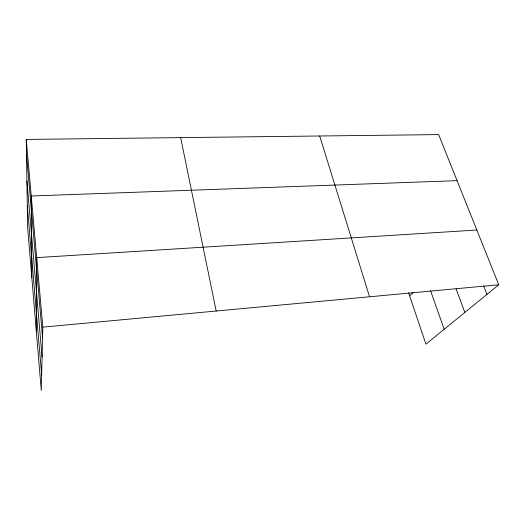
<?xml version="1.0" encoding="UTF-8"?>
<svg xmlns="http://www.w3.org/2000/svg" width="525" height="525" viewBox="0 0 525 525"><rect width="100%" height="100%" fill="white"/><g stroke="black" fill="none" stroke-linecap="round" stroke-linejoin="round"><path stroke-width="0.79" d="M36.304 331.104L36.691 257.637L476.838 230.029M26.25 139.427L42.833 327.134L41.278 390.397L27.654 227.857L26.25 139.427L438.644 134.603L498.75 284.767L425.926 344.157L408.601 292.779M409.644 295.87L413.142 292.445M42.833 327.134L498.75 284.767M457.078 180.659L31.251 196.009L31.828 277.666M483.735 286.04L486.983 294.361M456.081 288.803L464.828 312.428M430.612 290.837L444.17 329.28M319.699 135.995L369.548 296.776M180.652 137.622L216.182 311.023M26.48 153.884L42.578 337.687M26.906 180.928L42.092 357.197M27.307 205.938L41.659 374.994"/></g></svg>
